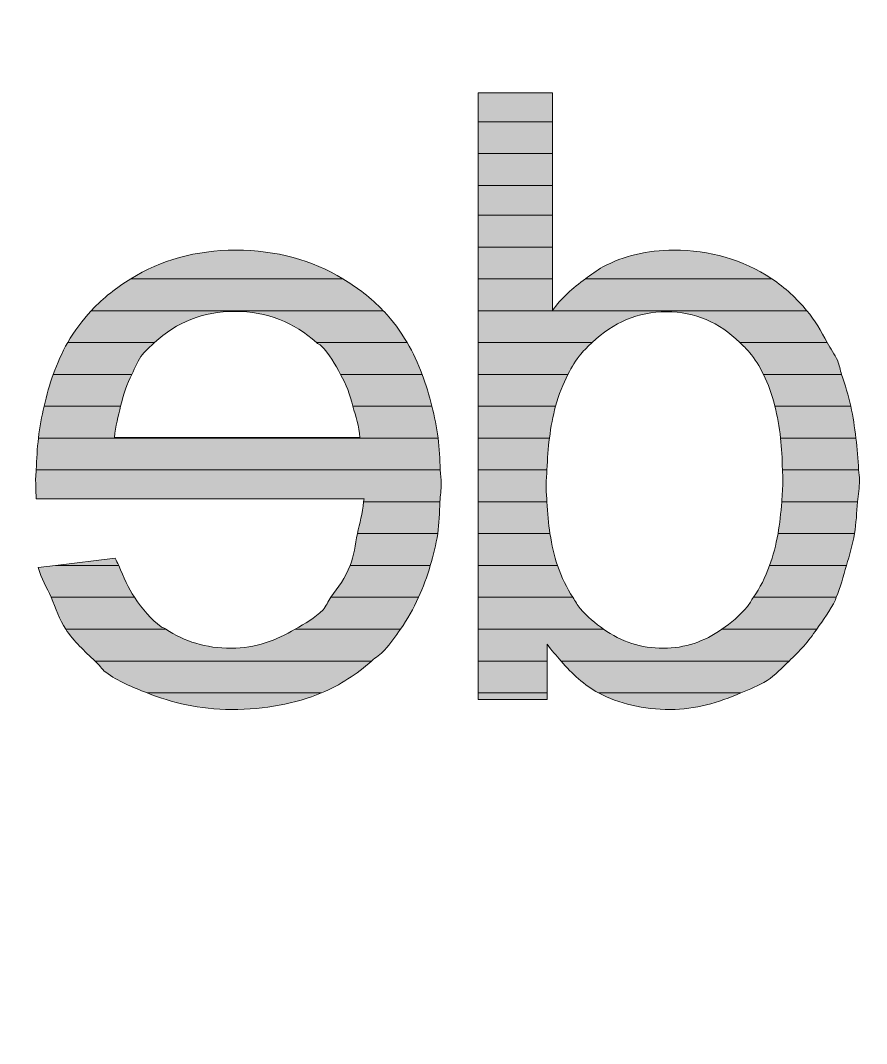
# Model space of a CAD drawing. Header units: inches. Extents: x -50 to 261, y -80 to 218.
# Drawn here: x 215.968 to 219.417, y -21.979 to -17.807 of the extents above; entities that cross this region are included whole.
import ezdxf

# ---------------------------------------------------------------- set-up
doc = ezdxf.new("R2010")
doc.units = ezdxf.units.IN
doc.header["$MEASUREMENT"] = 0
doc.layers.add('CUT', color=7, linetype='Continuous')
doc.layers.add('Sculpture', color=7, linetype='Continuous')

# ---------------------------------------------------------------- blocks, each defined once
blk = doc.blocks.new('block 2')
at = {"layer": 'Sculpture', "true_color": 0x231815}
h = blk.add_hatch(color=250, dxfattribs=at)
h.dxf.hatch_style = 2
h.paths.add_polyline_path([(217.8335, -18.1019), (218.136, -18.1019), (218.136, -18.2197), (217.8335, -18.2197)])
h = blk.add_hatch(color=250, dxfattribs=at)
h.dxf.hatch_style = 2
h.paths.add_polyline_path([(217.8335, -18.3496), (217.8335, -18.2197), (218.136, -18.2197), (218.136, -18.3496)])
h = blk.add_hatch(color=250, dxfattribs=at)
h.dxf.hatch_style = 2
h.paths.add_polyline_path([(217.8335, -18.4795), (217.8335, -18.3496), (218.136, -18.3496), (218.136, -18.4795)])
h = blk.add_hatch(color=250, dxfattribs=at)
h.dxf.hatch_style = 2
h.paths.add_polyline_path([(218.136, -18.6008), (217.8335, -18.6008), (217.8335, -18.4795), (218.136, -18.4795)])
h = blk.add_hatch(color=250, dxfattribs=at)
h.dxf.hatch_style = 2
h.paths.add_polyline_path([(218.136, -18.7307), (217.8335, -18.7307), (217.8335, -18.6008), (218.136, -18.6008)])
h = blk.add_hatch(color=250, dxfattribs=at)
h.dxf.hatch_style = 2
h.paths.add_polyline_path([(218.136, -18.8605), (217.8335, -18.8605), (217.8335, -18.7307), (218.136, -18.7307)])
h = blk.add_hatch(color=250, dxfattribs=at)
h.dxf.hatch_style = 2
edge = h.paths.add_edge_path()
edge.add_spline(control_points=[(216.8455, -18.7434), (217.0126, -18.7434), (217.1569, -18.7847), (217.2823, -18.8605), (217.2823, -18.8605), (216.4176, -18.8605), (216.4176, -18.8605), (216.5402, -18.7844), (216.6822, -18.7434), (216.8455, -18.7434)], knot_values=[0, 0, 0, 0, 1, 1, 1, 2, 2, 2, 3, 3, 3, 3], degree=3, periodic=1)
h = blk.add_hatch(color=250, dxfattribs=at)
h.dxf.hatch_style = 2
edge = h.paths.add_edge_path()
edge.add_spline(control_points=[(218.3417, -18.812), (218.4261, -18.7665), (218.5219, -18.7434), (218.6307, -18.7434), (218.7775, -18.7434), (218.9112, -18.7823), (219.03, -18.8598), (219.0304, -18.8602), (219.0304, -18.8602), (219.0307, -18.8605), (219.0307, -18.8605), (218.2707, -18.8605), (218.2707, -18.8605), (218.2938, -18.844), (218.3158, -18.8261), (218.3417, -18.812)], knot_values=[0, 0, 0, 0, 1, 1, 1, 2, 2, 2, 3, 3, 3, 4, 4, 4, 5, 5, 5, 5], degree=3, periodic=1)
h = blk.add_hatch(color=250, dxfattribs=at)
h.dxf.hatch_style = 2
edge = h.paths.add_edge_path()
edge.add_spline(control_points=[(216.2567, -18.9904), (216.2574, -18.9897), (216.2577, -18.989), (216.2584, -18.9883), (216.3067, -18.9367), (216.3608, -18.896), (216.4176, -18.8605), (216.4176, -18.8605), (217.2823, -18.8605), (217.2823, -18.8605), (217.3412, -18.8964), (217.3974, -18.9377), (217.447, -18.9904), (217.447, -18.9904), (216.2567, -18.9904), (216.2567, -18.9904)], knot_values=[0, 0, 0, 0, 1, 1, 1, 2, 2, 2, 3, 3, 3, 4, 4, 4, 5, 5, 5, 5], degree=3, periodic=1)
h = blk.add_hatch(color=250, dxfattribs=at)
h.dxf.hatch_style = 2
edge = h.paths.add_edge_path()
edge.add_spline(control_points=[(218.2707, -18.8605), (218.2707, -18.8605), (219.0307, -18.8605), (219.0307, -18.8605), (219.0851, -18.8964), (219.1316, -18.9408), (219.1737, -18.9904), (219.1737, -18.9904), (217.8335, -18.9904), (217.8335, -18.9904), (217.8335, -18.9904), (217.8335, -18.8605), (217.8335, -18.8605), (217.8335, -18.8605), (218.136, -18.8605), (218.136, -18.8605), (218.136, -18.8605), (218.136, -18.9897), (218.136, -18.9897), (218.1725, -18.9394), (218.2194, -18.8977), (218.2707, -18.8605)], knot_values=[0, 0, 0, 0, 1, 1, 1, 2, 2, 2, 3, 3, 3, 4, 4, 4, 5, 5, 5, 6, 6, 6, 7, 7, 7, 7], degree=3, periodic=1)
h = blk.add_hatch(color=250, dxfattribs=at)
h.dxf.hatch_style = 2
edge = h.paths.add_edge_path()
edge.add_spline(control_points=[(217.5441, -19.1203), (217.5441, -19.1203), (217.1748, -19.1203), (217.1748, -19.1203), (217.0832, -19.0386), (216.9733, -18.9932), (216.842, -18.9932), (216.7122, -18.9932), (216.604, -19.0373), (216.5147, -19.1203), (216.5147, -19.1203), (216.1606, -19.1203), (216.1606, -19.1203), (216.1882, -19.0731), (216.2205, -19.0297), (216.2567, -18.9904), (216.2567, -18.9904), (217.447, -18.9904), (217.447, -18.9904), (217.4477, -18.9914), (217.4491, -18.9921), (217.4501, -18.9932), (217.4859, -19.0318), (217.5166, -19.0745), (217.5441, -19.1203)], knot_values=[0, 0, 0, 0, 1, 1, 1, 2, 2, 2, 3, 3, 3, 4, 4, 4, 5, 5, 5, 6, 6, 6, 7, 7, 7, 8, 8, 8, 8], degree=3, periodic=1)
h = blk.add_hatch(color=250, dxfattribs=at)
h.dxf.hatch_style = 2
edge = h.paths.add_edge_path()
edge.add_spline(control_points=[(219.2557, -19.1203), (219.2557, -19.1203), (218.9001, -19.1203), (218.9001, -19.1203), (218.8168, -19.0383), (218.7179, -18.9949), (218.6014, -18.9949), (218.4847, -18.9949), (218.3844, -19.0383), (218.2986, -19.1203), (218.2986, -19.1203), (217.8335, -19.1203), (217.8335, -19.1203), (217.8335, -19.1203), (217.8335, -18.9904), (217.8335, -18.9904), (217.8335, -18.9904), (219.1737, -18.9904), (219.1737, -18.9904), (219.2061, -19.0283), (219.2309, -19.0741), (219.2557, -19.1203)], knot_values=[0, 0, 0, 0, 1, 1, 1, 2, 2, 2, 3, 3, 3, 4, 4, 4, 5, 5, 5, 6, 6, 6, 7, 7, 7, 7], degree=3, periodic=1)
h = blk.add_hatch(color=250, dxfattribs=at)
h.dxf.hatch_style = 2
edge = h.paths.add_edge_path()
edge.add_spline(control_points=[(216.4655, -19.1685), (216.4472, -19.1902), (216.4359, -19.2223), (216.4217, -19.2502), (216.4217, -19.2502), (216.102, -19.2502), (216.102, -19.2502), (216.1189, -19.2047), (216.1372, -19.1603), (216.1606, -19.1203), (216.1606, -19.1203), (216.5147, -19.1203), (216.5147, -19.1203), (216.4982, -19.1358), (216.481, -19.1503), (216.4655, -19.1685)], knot_values=[0, 0, 0, 0, 1, 1, 1, 2, 2, 2, 3, 3, 3, 4, 4, 4, 5, 5, 5, 5], degree=3, periodic=1)
h = blk.add_hatch(color=250, dxfattribs=at)
h.dxf.hatch_style = 2
edge = h.paths.add_edge_path()
edge.add_spline(control_points=[(217.273, -19.2502), (217.2499, -19.2088), (217.2279, -19.1665), (217.1941, -19.133), (217.1883, -19.1275), (217.1803, -19.1255), (217.1748, -19.1203), (217.1748, -19.1203), (217.5441, -19.1203), (217.5441, -19.1203), (217.5683, -19.1603), (217.5876, -19.2047), (217.6055, -19.2502), (217.6055, -19.2502), (217.273, -19.2502), (217.273, -19.2502)], knot_values=[0, 0, 0, 0, 1, 1, 1, 2, 2, 2, 3, 3, 3, 4, 4, 4, 5, 5, 5, 5], degree=3, periodic=1)
h = blk.add_hatch(color=250, dxfattribs=at)
h.dxf.hatch_style = 2
edge = h.paths.add_edge_path()
edge.add_spline(control_points=[(218.1997, -19.2502), (218.1997, -19.2502), (217.8335, -19.2502), (217.8335, -19.2502), (217.8335, -19.2502), (217.8335, -19.1203), (217.8335, -19.1203), (217.8335, -19.1203), (218.2986, -19.1203), (218.2986, -19.1203), (218.2828, -19.1355), (218.2669, -19.1492), (218.2521, -19.1671), (218.2321, -19.1913), (218.2152, -19.2202), (218.1997, -19.2502)], knot_values=[0, 0, 0, 0, 1, 1, 1, 2, 2, 2, 3, 3, 3, 4, 4, 4, 5, 5, 5, 5], degree=3, periodic=1)
h = blk.add_hatch(color=250, dxfattribs=at)
h.dxf.hatch_style = 2
edge = h.paths.add_edge_path()
edge.add_spline(control_points=[(219.3149, -19.2502), (219.3149, -19.2502), (218.9966, -19.2502), (218.9966, -19.2502), (218.9801, -19.2168), (218.9615, -19.1868), (218.9401, -19.1606), (218.9273, -19.1451), (218.9132, -19.1334), (218.9001, -19.1203), (218.9001, -19.1203), (219.2557, -19.1203), (219.2557, -19.1203), (219.2694, -19.1461), (219.2874, -19.1668), (219.2991, -19.1951), (219.306, -19.2123), (219.3087, -19.2323), (219.3149, -19.2502)], knot_values=[0, 0, 0, 0, 1, 1, 1, 2, 2, 2, 3, 3, 3, 4, 4, 4, 5, 5, 5, 6, 6, 6, 6], degree=3, periodic=1)
h = blk.add_hatch(color=250, dxfattribs=at)
h.dxf.hatch_style = 2
edge = h.paths.add_edge_path()
edge.add_spline(control_points=[(216.3763, -19.3801), (216.3763, -19.3801), (216.0648, -19.3801), (216.0648, -19.3801), (216.0748, -19.3349), (216.0865, -19.2908), (216.102, -19.2502), (216.102, -19.2502), (216.4217, -19.2502), (216.4217, -19.2502), (216.4031, -19.2877), (216.3876, -19.3308), (216.3763, -19.3801)], knot_values=[0, 0, 0, 0, 1, 1, 1, 2, 2, 2, 3, 3, 3, 4, 4, 4, 4], degree=3, periodic=1)
h = blk.add_hatch(color=250, dxfattribs=at)
h.dxf.hatch_style = 2
edge = h.paths.add_edge_path()
edge.add_spline(control_points=[(217.6055, -19.2502), (217.6213, -19.2912), (217.6341, -19.3349), (217.6447, -19.3801), (217.6447, -19.3801), (217.3233, -19.3801), (217.3233, -19.3801), (217.3113, -19.3335), (217.2951, -19.2894), (217.273, -19.2502), (217.273, -19.2502), (217.6055, -19.2502), (217.6055, -19.2502)], knot_values=[0, 0, 0, 0, 1, 1, 1, 2, 2, 2, 3, 3, 3, 4, 4, 4, 4], degree=3, periodic=1)
h = blk.add_hatch(color=250, dxfattribs=at)
h.dxf.hatch_style = 2
edge = h.paths.add_edge_path()
edge.add_spline(control_points=[(217.8335, -19.3801), (217.8335, -19.3801), (217.8335, -19.2502), (217.8335, -19.2502), (217.8335, -19.2502), (218.1997, -19.2502), (218.1997, -19.2502), (218.1794, -19.2888), (218.1622, -19.3315), (218.1491, -19.3801), (218.1491, -19.3801), (217.8335, -19.3801), (217.8335, -19.3801)], knot_values=[0, 0, 0, 0, 1, 1, 1, 2, 2, 2, 3, 3, 3, 4, 4, 4, 4], degree=3, periodic=1)
h = blk.add_hatch(color=250, dxfattribs=at)
h.dxf.hatch_style = 2
edge = h.paths.add_edge_path()
edge.add_spline(control_points=[(219.0431, -19.3801), (219.031, -19.3318), (219.0155, -19.2888), (218.9966, -19.2502), (218.9966, -19.2502), (219.3149, -19.2502), (219.3149, -19.2502), (219.3294, -19.2922), (219.3425, -19.3353), (219.3525, -19.3801), (219.3525, -19.3801), (219.0431, -19.3801), (219.0431, -19.3801)], knot_values=[0, 0, 0, 0, 1, 1, 1, 2, 2, 2, 3, 3, 3, 4, 4, 4, 4], degree=3, periodic=1)
h = blk.add_hatch(color=250, dxfattribs=at)
h.dxf.hatch_style = 2
edge = h.paths.add_edge_path()
edge.add_spline(control_points=[(216.3511, -19.5082), (216.3511, -19.5082), (217.3519, -19.5082), (217.3519, -19.5082), (217.3488, -19.4607), (217.3343, -19.4217), (217.3233, -19.3801), (217.3233, -19.3801), (217.6447, -19.3801), (217.6447, -19.3801), (217.6551, -19.4221), (217.6647, -19.4641), (217.6706, -19.5099), (217.6706, -19.5099), (216.0414, -19.5099), (216.0414, -19.5099), (216.0466, -19.4645), (216.0552, -19.4217), (216.0648, -19.3801), (216.0648, -19.3801), (216.3763, -19.3801), (216.3763, -19.3801), (216.3666, -19.421), (216.3556, -19.4593), (216.3511, -19.5082)], knot_values=[0, 0, 0, 0, 1, 1, 1, 2, 2, 2, 3, 3, 3, 4, 4, 4, 5, 5, 5, 6, 6, 6, 7, 7, 7, 8, 8, 8, 8], degree=3, periodic=1)
h = blk.add_hatch(color=250, dxfattribs=at)
h.dxf.hatch_style = 2
edge = h.paths.add_edge_path()
edge.add_spline(control_points=[(218.1243, -19.5099), (218.1243, -19.5099), (217.8335, -19.5099), (217.8335, -19.5099), (217.8335, -19.5099), (217.8335, -19.3801), (217.8335, -19.3801), (217.8335, -19.3801), (218.1491, -19.3801), (218.1491, -19.3801), (218.1381, -19.4197), (218.1302, -19.4638), (218.1243, -19.5099)], knot_values=[0, 0, 0, 0, 1, 1, 1, 2, 2, 2, 3, 3, 3, 4, 4, 4, 4], degree=3, periodic=1)
h = blk.add_hatch(color=250, dxfattribs=at)
h.dxf.hatch_style = 2
edge = h.paths.add_edge_path()
edge.add_spline(control_points=[(219.0662, -19.5099), (219.0607, -19.4634), (219.0531, -19.42), (219.0431, -19.3801), (219.0431, -19.3801), (219.3525, -19.3801), (219.3525, -19.3801), (219.3618, -19.4221), (219.368, -19.4658), (219.3731, -19.5099), (219.3731, -19.5099), (219.0662, -19.5099), (219.0662, -19.5099)], knot_values=[0, 0, 0, 0, 1, 1, 1, 2, 2, 2, 3, 3, 3, 4, 4, 4, 4], degree=3, periodic=1)
h = blk.add_hatch(color=250, dxfattribs=at)
h.dxf.hatch_style = 2
edge = h.paths.add_edge_path()
edge.add_spline(control_points=[(216.0324, -19.6398), (216.0338, -19.5947), (216.0366, -19.5516), (216.0414, -19.5099), (216.0414, -19.5099), (217.6706, -19.5099), (217.6706, -19.5099), (217.6757, -19.5513), (217.6778, -19.5954), (217.6792, -19.6398), (217.6792, -19.6398), (216.0324, -19.6398), (216.0324, -19.6398)], knot_values=[0, 0, 0, 0, 1, 1, 1, 2, 2, 2, 3, 3, 3, 4, 4, 4, 4], degree=3, periodic=1)
h = blk.add_hatch(color=250, dxfattribs=at)
h.dxf.hatch_style = 2
edge = h.paths.add_edge_path()
edge.add_spline(control_points=[(218.114, -19.6398), (218.114, -19.6398), (217.8335, -19.6398), (217.8335, -19.6398), (217.8335, -19.6398), (217.8335, -19.5099), (217.8335, -19.5099), (217.8335, -19.5099), (218.1243, -19.5099), (218.1243, -19.5099), (218.1188, -19.5502), (218.116, -19.5943), (218.114, -19.6398)], knot_values=[0, 0, 0, 0, 1, 1, 1, 2, 2, 2, 3, 3, 3, 4, 4, 4, 4], degree=3, periodic=1)
h = blk.add_hatch(color=250, dxfattribs=at)
h.dxf.hatch_style = 2
edge = h.paths.add_edge_path()
edge.add_spline(control_points=[(219.0738, -19.6398), (219.0724, -19.5947), (219.071, -19.5502), (219.0662, -19.5099), (219.0662, -19.5099), (219.3731, -19.5099), (219.3731, -19.5099), (219.3783, -19.5527), (219.3831, -19.595), (219.3845, -19.6398), (219.3845, -19.6398), (219.0738, -19.6398), (219.0738, -19.6398)], knot_values=[0, 0, 0, 0, 1, 1, 1, 2, 2, 2, 3, 3, 3, 4, 4, 4, 4], degree=3, periodic=1)
h = blk.add_hatch(color=250, dxfattribs=at)
h.dxf.hatch_style = 2
edge = h.paths.add_edge_path()
edge.add_spline(control_points=[(217.6778, -19.7697), (217.6778, -19.7697), (217.3664, -19.7697), (217.3664, -19.7697), (217.3667, -19.7652), (217.3684, -19.7621), (217.3688, -19.7576), (217.3688, -19.7576), (216.0324, -19.7576), (216.0324, -19.7576), (216.0311, -19.7218), (216.03, -19.6953), (216.03, -19.6767), (216.03, -19.6636), (216.0324, -19.6526), (216.0324, -19.6398), (216.0324, -19.6398), (217.6792, -19.6398), (217.6792, -19.6398), (217.6799, -19.6588), (217.6833, -19.6756), (217.6833, -19.6953), (217.6833, -19.7215), (217.6792, -19.7445), (217.6778, -19.7697)], knot_values=[0, 0, 0, 0, 1, 1, 1, 2, 2, 2, 3, 3, 3, 4, 4, 4, 5, 5, 5, 6, 6, 6, 7, 7, 7, 8, 8, 8, 8], degree=3, periodic=1)
h = blk.add_hatch(color=250, dxfattribs=at)
h.dxf.hatch_style = 2
edge = h.paths.add_edge_path()
edge.add_spline(control_points=[(218.1105, -19.7073), (218.1105, -19.7297), (218.1133, -19.7487), (218.114, -19.7697), (218.114, -19.7697), (217.8335, -19.7697), (217.8335, -19.7697), (217.8335, -19.7697), (217.8335, -19.6398), (217.8335, -19.6398), (217.8335, -19.6398), (218.114, -19.6398), (218.114, -19.6398), (218.1133, -19.6626), (218.1105, -19.6832), (218.1105, -19.7073)], knot_values=[0, 0, 0, 0, 1, 1, 1, 2, 2, 2, 3, 3, 3, 4, 4, 4, 5, 5, 5, 5], degree=3, periodic=1)
h = blk.add_hatch(color=250, dxfattribs=at)
h.dxf.hatch_style = 2
edge = h.paths.add_edge_path()
edge.add_spline(control_points=[(219.0738, -19.6398), (219.0738, -19.6398), (219.3845, -19.6398), (219.3845, -19.6398), (219.3849, -19.6543), (219.388, -19.667), (219.388, -19.6818), (219.388, -19.7128), (219.3818, -19.7397), (219.3797, -19.7697), (219.3797, -19.7697), (219.0707, -19.7697), (219.0707, -19.7697), (219.0724, -19.7408), (219.0758, -19.7132), (219.0758, -19.6818), (219.0758, -19.6667), (219.0738, -19.6543), (219.0738, -19.6398)], knot_values=[0, 0, 0, 0, 1, 1, 1, 2, 2, 2, 3, 3, 3, 4, 4, 4, 5, 5, 5, 6, 6, 6, 6], degree=3, periodic=1)
h = blk.add_hatch(color=250, dxfattribs=at)
h.dxf.hatch_style = 2
edge = h.paths.add_edge_path()
edge.add_spline(control_points=[(217.6778, -19.7697), (217.6757, -19.8138), (217.6751, -19.8589), (217.6689, -19.8996), (217.6689, -19.8996), (217.3416, -19.8996), (217.3416, -19.8996), (217.3505, -19.8569), (217.3629, -19.8183), (217.3664, -19.7697), (217.3664, -19.7697), (217.6778, -19.7697), (217.6778, -19.7697)], knot_values=[0, 0, 0, 0, 1, 1, 1, 2, 2, 2, 3, 3, 3, 4, 4, 4, 4], degree=3, periodic=1)
h = blk.add_hatch(color=250, dxfattribs=at)
h.dxf.hatch_style = 2
edge = h.paths.add_edge_path()
edge.add_spline(control_points=[(218.114, -19.7697), (218.116, -19.8155), (218.1198, -19.8593), (218.1264, -19.8996), (218.1264, -19.8996), (217.8335, -19.8996), (217.8335, -19.8996), (217.8335, -19.8996), (217.8335, -19.7697), (217.8335, -19.7697), (217.8335, -19.7697), (218.114, -19.7697), (218.114, -19.7697)], knot_values=[0, 0, 0, 0, 1, 1, 1, 2, 2, 2, 3, 3, 3, 4, 4, 4, 4], degree=3, periodic=1)
h = blk.add_hatch(color=250, dxfattribs=at)
h.dxf.hatch_style = 2
edge = h.paths.add_edge_path()
edge.add_spline(control_points=[(219.3797, -19.7697), (219.3769, -19.8138), (219.3742, -19.8579), (219.3673, -19.8996), (219.3673, -19.8996), (219.0559, -19.8996), (219.0559, -19.8996), (219.0627, -19.8589), (219.0679, -19.8155), (219.0707, -19.7697), (219.0707, -19.7697), (219.3797, -19.7697), (219.3797, -19.7697)], knot_values=[0, 0, 0, 0, 1, 1, 1, 2, 2, 2, 3, 3, 3, 4, 4, 4, 4], degree=3, periodic=1)
h = blk.add_hatch(color=250, dxfattribs=at)
h.dxf.hatch_style = 2
edge = h.paths.add_edge_path()
edge.add_spline(control_points=[(217.6689, -19.8996), (217.662, -19.9457), (217.6499, -19.9874), (217.6385, -20.0295), (217.6385, -20.0295), (217.3119, -20.0295), (217.3119, -20.0295), (217.3271, -19.9916), (217.3326, -19.9437), (217.3416, -19.8996), (217.3416, -19.8996), (217.6689, -19.8996), (217.6689, -19.8996)], knot_values=[0, 0, 0, 0, 1, 1, 1, 2, 2, 2, 3, 3, 3, 4, 4, 4, 4], degree=3, periodic=1)
h = blk.add_hatch(color=250, dxfattribs=at)
h.dxf.hatch_style = 2
edge = h.paths.add_edge_path()
edge.add_spline(control_points=[(218.1264, -19.8996), (218.1336, -19.9464), (218.1439, -19.9898), (218.157, -20.0295), (218.157, -20.0295), (217.8335, -20.0295), (217.8335, -20.0295), (217.8335, -20.0295), (217.8335, -19.8996), (217.8335, -19.8996), (217.8335, -19.8996), (218.1264, -19.8996), (218.1264, -19.8996)], knot_values=[0, 0, 0, 0, 1, 1, 1, 2, 2, 2, 3, 3, 3, 4, 4, 4, 4], degree=3, periodic=1)
h = blk.add_hatch(color=250, dxfattribs=at)
h.dxf.hatch_style = 2
edge = h.paths.add_edge_path()
edge.add_spline(control_points=[(219.3673, -19.8996), (219.3597, -19.945), (219.3473, -19.9871), (219.3349, -20.0295), (219.3349, -20.0295), (219.0214, -20.0295), (219.0214, -20.0295), (219.0359, -19.9898), (219.0472, -19.9464), (219.0559, -19.8996), (219.0559, -19.8996), (219.3673, -19.8996), (219.3673, -19.8996)], knot_values=[0, 0, 0, 0, 1, 1, 1, 2, 2, 2, 3, 3, 3, 4, 4, 4, 4], degree=3, periodic=1)
h = blk.add_hatch(color=250, dxfattribs=at)
h.dxf.hatch_style = 2
edge = h.paths.add_edge_path()
edge.add_spline(control_points=[(216.369, -20.0295), (216.369, -20.0295), (216.1103, -20.0295), (216.1103, -20.0295), (216.1103, -20.0295), (216.3542, -19.9995), (216.3542, -19.9995), (216.3583, -20.0109), (216.3645, -20.0184), (216.369, -20.0295)], knot_values=[0, 0, 0, 0, 1, 1, 1, 2, 2, 2, 3, 3, 3, 3], degree=3, periodic=1)
h = blk.add_hatch(color=250, dxfattribs=at)
h.dxf.hatch_style = 2
edge = h.paths.add_edge_path()
edge.add_spline(control_points=[(216.1103, -20.0295), (216.1103, -20.0295), (216.369, -20.0295), (216.369, -20.0295), (216.3883, -20.077), (216.4086, -20.1225), (216.4328, -20.1593), (216.4328, -20.1593), (216.0931, -20.1593), (216.0931, -20.1593), (216.0755, -20.119), (216.0528, -20.0835), (216.0404, -20.0381), (216.0404, -20.0381), (216.1103, -20.0295), (216.1103, -20.0295)], knot_values=[0, 0, 0, 0, 1, 1, 1, 2, 2, 2, 3, 3, 3, 4, 4, 4, 5, 5, 5, 5], degree=3, periodic=1)
h = blk.add_hatch(color=250, dxfattribs=at)
h.dxf.hatch_style = 2
edge = h.paths.add_edge_path()
edge.add_spline(control_points=[(217.6385, -20.0295), (217.6254, -20.0753), (217.6096, -20.1183), (217.591, -20.1593), (217.591, -20.1593), (217.2327, -20.1593), (217.2327, -20.1593), (217.2627, -20.1197), (217.2923, -20.0798), (217.3119, -20.0295), (217.3119, -20.0295), (217.6385, -20.0295), (217.6385, -20.0295)], knot_values=[0, 0, 0, 0, 1, 1, 1, 2, 2, 2, 3, 3, 3, 4, 4, 4, 4], degree=3, periodic=1)
h = blk.add_hatch(color=250, dxfattribs=at)
h.dxf.hatch_style = 2
edge = h.paths.add_edge_path()
edge.add_spline(control_points=[(218.157, -20.0295), (218.1732, -20.0784), (218.1946, -20.1214), (218.2197, -20.1593), (218.2197, -20.1593), (217.8335, -20.1593), (217.8335, -20.1593), (217.8335, -20.1593), (217.8335, -20.0295), (217.8335, -20.0295), (217.8335, -20.0295), (218.157, -20.0295), (218.157, -20.0295)], knot_values=[0, 0, 0, 0, 1, 1, 1, 2, 2, 2, 3, 3, 3, 4, 4, 4, 4], degree=3, periodic=1)
h = blk.add_hatch(color=250, dxfattribs=at)
h.dxf.hatch_style = 2
edge = h.paths.add_edge_path()
edge.add_spline(control_points=[(219.3349, -20.0295), (219.3218, -20.0736), (219.3111, -20.1187), (219.2929, -20.1593), (219.2929, -20.1593), (218.9556, -20.1593), (218.9556, -20.1593), (218.9821, -20.1214), (219.0042, -20.078), (219.0214, -20.0295), (219.0214, -20.0295), (219.3349, -20.0295), (219.3349, -20.0295)], knot_values=[0, 0, 0, 0, 1, 1, 1, 2, 2, 2, 3, 3, 3, 4, 4, 4, 4], degree=3, periodic=1)
h = blk.add_hatch(color=250, dxfattribs=at)
h.dxf.hatch_style = 2
edge = h.paths.add_edge_path()
edge.add_spline(control_points=[(216.4328, -20.1593), (216.4648, -20.2083), (216.501, -20.2489), (216.5416, -20.2796), (216.5475, -20.2837), (216.5547, -20.2851), (216.5609, -20.2892), (216.5609, -20.2892), (216.1527, -20.2892), (216.1527, -20.2892), (216.1275, -20.251), (216.112, -20.2034), (216.0931, -20.1593), (216.0931, -20.1593), (216.4328, -20.1593), (216.4328, -20.1593)], knot_values=[0, 0, 0, 0, 1, 1, 1, 2, 2, 2, 3, 3, 3, 4, 4, 4, 5, 5, 5, 5], degree=3, periodic=1)
h = blk.add_hatch(color=250, dxfattribs=at)
h.dxf.hatch_style = 2
edge = h.paths.add_edge_path()
edge.add_spline(control_points=[(217.2327, -20.1593), (217.2327, -20.1593), (217.591, -20.1593), (217.591, -20.1593), (217.5696, -20.2058), (217.5455, -20.2493), (217.5169, -20.2892), (217.5169, -20.2892), (217.088, -20.2892), (217.088, -20.2892), (217.1273, -20.2658), (217.1679, -20.2451), (217.2017, -20.21), (217.2148, -20.1962), (217.221, -20.1748), (217.2327, -20.1593)], knot_values=[0, 0, 0, 0, 1, 1, 1, 2, 2, 2, 3, 3, 3, 4, 4, 4, 5, 5, 5, 5], degree=3, periodic=1)
h = blk.add_hatch(color=250, dxfattribs=at)
h.dxf.hatch_style = 2
edge = h.paths.add_edge_path()
edge.add_spline(control_points=[(218.2197, -20.1593), (218.2297, -20.1745), (218.238, -20.191), (218.2497, -20.2045), (218.279, -20.2389), (218.311, -20.2658), (218.3448, -20.2892), (218.3448, -20.2892), (217.8335, -20.2892), (217.8335, -20.2892), (217.8335, -20.2892), (217.8335, -20.1593), (217.8335, -20.1593), (217.8335, -20.1593), (218.2197, -20.1593), (218.2197, -20.1593)], knot_values=[0, 0, 0, 0, 1, 1, 1, 2, 2, 2, 3, 3, 3, 4, 4, 4, 5, 5, 5, 5], degree=3, periodic=1)
h = blk.add_hatch(color=250, dxfattribs=at)
h.dxf.hatch_style = 2
edge = h.paths.add_edge_path()
edge.add_spline(control_points=[(218.9556, -20.1593), (218.9556, -20.1593), (219.2929, -20.1593), (219.2929, -20.1593), (219.2915, -20.1624), (219.2912, -20.1659), (219.2898, -20.169), (219.2688, -20.2141), (219.2402, -20.2506), (219.2136, -20.2892), (219.2136, -20.2892), (218.8274, -20.2892), (218.8274, -20.2892), (218.8636, -20.2641), (218.8988, -20.2348), (218.9308, -20.1969), (218.9401, -20.1859), (218.947, -20.1714), (218.9556, -20.1593)], knot_values=[0, 0, 0, 0, 1, 1, 1, 2, 2, 2, 3, 3, 3, 4, 4, 4, 5, 5, 5, 6, 6, 6, 6], degree=3, periodic=1)
h = blk.add_hatch(color=250, dxfattribs=at)
h.dxf.hatch_style = 2
edge = h.paths.add_edge_path()
edge.add_spline(control_points=[(216.5609, -20.2892), (216.636, -20.3392), (216.7235, -20.3671), (216.8269, -20.3671), (216.9261, -20.3671), (217.0105, -20.3354), (217.088, -20.2892), (217.088, -20.2892), (217.5169, -20.2892), (217.5169, -20.2892), (217.4963, -20.3182), (217.477, -20.3485), (217.4525, -20.3743), (217.4363, -20.3915), (217.417, -20.4039), (217.3994, -20.4191), (217.3994, -20.4191), (216.2729, -20.4191), (216.2729, -20.4191), (216.2295, -20.3795), (216.1861, -20.3392), (216.1527, -20.2892), (216.1527, -20.2892), (216.5609, -20.2892), (216.5609, -20.2892)], knot_values=[0, 0, 0, 0, 1, 1, 1, 2, 2, 2, 3, 3, 3, 4, 4, 4, 5, 5, 5, 6, 6, 6, 7, 7, 7, 8, 8, 8, 8], degree=3, periodic=1)
h = blk.add_hatch(color=250, dxfattribs=at)
h.dxf.hatch_style = 2
edge = h.paths.add_edge_path()
edge.add_spline(control_points=[(218.3448, -20.2892), (218.4171, -20.3399), (218.4977, -20.3671), (218.5884, -20.3671), (218.6759, -20.3671), (218.7554, -20.3395), (218.8274, -20.2892), (218.8274, -20.2892), (219.2136, -20.2892), (219.2136, -20.2892), (219.1806, -20.3378), (219.1427, -20.3809), (219.1006, -20.4191), (219.1006, -20.4191), (218.1715, -20.4191), (218.1715, -20.4191), (218.1525, -20.3967), (218.1322, -20.3767), (218.1153, -20.3505), (218.1153, -20.3505), (218.1153, -20.4191), (218.1153, -20.4191), (218.1153, -20.4191), (217.8335, -20.4191), (217.8335, -20.4191), (217.8335, -20.4191), (217.8335, -20.2892), (217.8335, -20.2892), (217.8335, -20.2892), (218.3448, -20.2892), (218.3448, -20.2892)], knot_values=[0, 0, 0, 0, 1, 1, 1, 2, 2, 2, 3, 3, 3, 4, 4, 4, 5, 5, 5, 6, 6, 6, 7, 7, 7, 8, 8, 8, 9, 9, 9, 10, 10, 10, 10], degree=3, periodic=1)
h = blk.add_hatch(color=250, dxfattribs=at)
h.dxf.hatch_style = 2
edge = h.paths.add_edge_path()
edge.add_spline(control_points=[(216.2729, -20.4191), (216.2729, -20.4191), (217.3994, -20.4191), (217.3994, -20.4191), (217.3381, -20.4728), (217.2713, -20.5176), (217.1952, -20.549), (217.1952, -20.549), (216.4844, -20.549), (216.4844, -20.549), (216.4248, -20.5255), (216.3649, -20.5025), (216.3156, -20.4649), (216.2987, -20.4522), (216.2887, -20.4332), (216.2729, -20.4191)], knot_values=[0, 0, 0, 0, 1, 1, 1, 2, 2, 2, 3, 3, 3, 4, 4, 4, 5, 5, 5, 5], degree=3, periodic=1)
h = blk.add_hatch(color=250, dxfattribs=at)
h.dxf.hatch_style = 2
h.paths.add_polyline_path([(218.1153, -20.4191), (218.1153, -20.549), (217.8335, -20.549), (217.8335, -20.4191)])
h = blk.add_hatch(color=250, dxfattribs=at)
h.dxf.hatch_style = 2
edge = h.paths.add_edge_path()
edge.add_spline(control_points=[(218.1715, -20.4191), (218.1715, -20.4191), (219.1006, -20.4191), (219.1006, -20.4191), (219.0714, -20.4463), (219.0448, -20.4766), (219.0111, -20.4987), (218.9766, -20.5211), (218.9398, -20.5331), (218.9036, -20.549), (218.9036, -20.549), (218.3245, -20.549), (218.3245, -20.549), (218.2662, -20.518), (218.2166, -20.4721), (218.1715, -20.4191)], knot_values=[0, 0, 0, 0, 1, 1, 1, 2, 2, 2, 3, 3, 3, 4, 4, 4, 5, 5, 5, 5], degree=3, periodic=1)
h = blk.add_hatch(color=250, dxfattribs=at)
h.dxf.hatch_style = 2
edge = h.paths.add_edge_path()
edge.add_spline(control_points=[(216.8286, -20.6165), (216.6973, -20.6165), (216.5861, -20.5893), (216.4844, -20.549), (216.4844, -20.549), (217.1952, -20.549), (217.1952, -20.549), (217.0873, -20.5931), (216.9661, -20.6165), (216.8286, -20.6165)], knot_values=[0, 0, 0, 0, 1, 1, 1, 2, 2, 2, 3, 3, 3, 3], degree=3, periodic=1)
h = blk.add_hatch(color=250, dxfattribs=at)
h.dxf.hatch_style = 2
h.paths.add_polyline_path([(218.1153, -20.5765), (217.8335, -20.5765), (217.8335, -20.549), (218.1153, -20.549)])
h = blk.add_hatch(color=250, dxfattribs=at)
h.dxf.hatch_style = 2
edge = h.paths.add_edge_path()
edge.add_spline(control_points=[(218.6169, -20.6165), (218.5057, -20.6165), (218.4082, -20.5938), (218.3245, -20.549), (218.3245, -20.549), (218.9036, -20.549), (218.9036, -20.549), (218.8133, -20.5893), (218.7189, -20.6165), (218.6169, -20.6165)], knot_values=[0, 0, 0, 0, 1, 1, 1, 2, 2, 2, 3, 3, 3, 3], degree=3, periodic=1)
at = {"layer": 'Sculpture', "lineweight": 0}
for points in [[(217.8335, -18.1019), (218.136, -18.1019), (218.136, -18.2197), (217.8335, -18.2197), (217.8335, -18.1019)], [(217.8335, -18.3496), (217.8335, -18.2197), (218.136, -18.2197), (218.136, -18.3496), (217.8335, -18.3496)], [(217.8335, -18.4795), (217.8335, -18.3496), (218.136, -18.3496), (218.136, -18.4795), (217.8335, -18.4795)], [(218.136, -18.6008), (217.8335, -18.6008), (217.8335, -18.4795), (218.136, -18.4795), (218.136, -18.6008)], [(218.136, -18.7307), (217.8335, -18.7307), (217.8335, -18.6008), (218.136, -18.6008), (218.136, -18.7307)], [(218.136, -18.8605), (217.8335, -18.8605), (217.8335, -18.7307), (218.136, -18.7307), (218.136, -18.8605)], [(218.1153, -20.4191), (218.1153, -20.549), (217.8335, -20.549), (217.8335, -20.4191), (218.1153, -20.4191)], [(218.1153, -20.5765), (217.8335, -20.5765), (217.8335, -20.549), (218.1153, -20.549), (218.1153, -20.5765)]]:
    blk.add_lwpolyline(points, dxfattribs=at)
for points, knots in [([(216.8455, -18.7434), (217.0126, -18.7434), (217.1569, -18.7847), (217.2823, -18.8605), (217.2823, -18.8605), (216.4176, -18.8605), (216.4176, -18.8605), (216.5402, -18.7844), (216.6822, -18.7434), (216.8455, -18.7434)], [0, 0, 0, 0, 1, 1, 1, 2, 2, 2, 3, 3, 3, 3]), ([(218.3417, -18.812), (218.4261, -18.7665), (218.5219, -18.7434), (218.6307, -18.7434), (218.7775, -18.7434), (218.9112, -18.7823), (219.03, -18.8598), (219.0304, -18.8602), (219.0304, -18.8602), (219.0307, -18.8605), (219.0307, -18.8605), (218.2707, -18.8605), (218.2707, -18.8605), (218.2938, -18.844), (218.3158, -18.8261), (218.3417, -18.812)], [0, 0, 0, 0, 1, 1, 1, 2, 2, 2, 3, 3, 3, 4, 4, 4, 5, 5, 5, 5]), ([(216.2567, -18.9904), (216.2574, -18.9897), (216.2577, -18.989), (216.2584, -18.9883), (216.3067, -18.9367), (216.3608, -18.896), (216.4176, -18.8605), (216.4176, -18.8605), (217.2823, -18.8605), (217.2823, -18.8605), (217.3412, -18.8964), (217.3974, -18.9377), (217.447, -18.9904), (217.447, -18.9904), (216.2567, -18.9904), (216.2567, -18.9904)], [0, 0, 0, 0, 1, 1, 1, 2, 2, 2, 3, 3, 3, 4, 4, 4, 5, 5, 5, 5]), ([(218.2707, -18.8605), (218.2707, -18.8605), (219.0307, -18.8605), (219.0307, -18.8605), (219.0851, -18.8964), (219.1316, -18.9408), (219.1737, -18.9904), (219.1737, -18.9904), (217.8335, -18.9904), (217.8335, -18.9904), (217.8335, -18.9904), (217.8335, -18.8605), (217.8335, -18.8605), (217.8335, -18.8605), (218.136, -18.8605), (218.136, -18.8605), (218.136, -18.8605), (218.136, -18.9897), (218.136, -18.9897), (218.1725, -18.9394), (218.2194, -18.8977), (218.2707, -18.8605)], [0, 0, 0, 0, 1, 1, 1, 2, 2, 2, 3, 3, 3, 4, 4, 4, 5, 5, 5, 6, 6, 6, 7, 7, 7, 7]), ([(217.5441, -19.1203), (217.5441, -19.1203), (217.1748, -19.1203), (217.1748, -19.1203), (217.0832, -19.0386), (216.9733, -18.9932), (216.842, -18.9932), (216.7122, -18.9932), (216.604, -19.0373), (216.5147, -19.1203), (216.5147, -19.1203), (216.1606, -19.1203), (216.1606, -19.1203), (216.1882, -19.0731), (216.2205, -19.0297), (216.2567, -18.9904), (216.2567, -18.9904), (217.447, -18.9904), (217.447, -18.9904), (217.4477, -18.9914), (217.4491, -18.9921), (217.4501, -18.9932), (217.4859, -19.0318), (217.5166, -19.0745), (217.5441, -19.1203)], [0, 0, 0, 0, 1, 1, 1, 2, 2, 2, 3, 3, 3, 4, 4, 4, 5, 5, 5, 6, 6, 6, 7, 7, 7, 8, 8, 8, 8]), ([(219.2557, -19.1203), (219.2557, -19.1203), (218.9001, -19.1203), (218.9001, -19.1203), (218.8168, -19.0383), (218.7179, -18.9949), (218.6014, -18.9949), (218.4847, -18.9949), (218.3844, -19.0383), (218.2986, -19.1203), (218.2986, -19.1203), (217.8335, -19.1203), (217.8335, -19.1203), (217.8335, -19.1203), (217.8335, -18.9904), (217.8335, -18.9904), (217.8335, -18.9904), (219.1737, -18.9904), (219.1737, -18.9904), (219.2061, -19.0283), (219.2309, -19.0741), (219.2557, -19.1203)], [0, 0, 0, 0, 1, 1, 1, 2, 2, 2, 3, 3, 3, 4, 4, 4, 5, 5, 5, 6, 6, 6, 7, 7, 7, 7]), ([(216.4655, -19.1685), (216.4472, -19.1902), (216.4359, -19.2223), (216.4217, -19.2502), (216.4217, -19.2502), (216.102, -19.2502), (216.102, -19.2502), (216.1189, -19.2047), (216.1372, -19.1603), (216.1606, -19.1203), (216.1606, -19.1203), (216.5147, -19.1203), (216.5147, -19.1203), (216.4982, -19.1358), (216.481, -19.1503), (216.4655, -19.1685)], [0, 0, 0, 0, 1, 1, 1, 2, 2, 2, 3, 3, 3, 4, 4, 4, 5, 5, 5, 5]), ([(217.273, -19.2502), (217.2499, -19.2088), (217.2279, -19.1665), (217.1941, -19.133), (217.1883, -19.1275), (217.1803, -19.1255), (217.1748, -19.1203), (217.1748, -19.1203), (217.5441, -19.1203), (217.5441, -19.1203), (217.5683, -19.1603), (217.5876, -19.2047), (217.6055, -19.2502), (217.6055, -19.2502), (217.273, -19.2502), (217.273, -19.2502)], [0, 0, 0, 0, 1, 1, 1, 2, 2, 2, 3, 3, 3, 4, 4, 4, 5, 5, 5, 5]), ([(218.1997, -19.2502), (218.1997, -19.2502), (217.8335, -19.2502), (217.8335, -19.2502), (217.8335, -19.2502), (217.8335, -19.1203), (217.8335, -19.1203), (217.8335, -19.1203), (218.2986, -19.1203), (218.2986, -19.1203), (218.2828, -19.1355), (218.2669, -19.1492), (218.2521, -19.1671), (218.2321, -19.1913), (218.2152, -19.2202), (218.1997, -19.2502)], [0, 0, 0, 0, 1, 1, 1, 2, 2, 2, 3, 3, 3, 4, 4, 4, 5, 5, 5, 5]), ([(219.3149, -19.2502), (219.3149, -19.2502), (218.9966, -19.2502), (218.9966, -19.2502), (218.9801, -19.2168), (218.9615, -19.1868), (218.9401, -19.1606), (218.9273, -19.1451), (218.9132, -19.1334), (218.9001, -19.1203), (218.9001, -19.1203), (219.2557, -19.1203), (219.2557, -19.1203), (219.2694, -19.1461), (219.2874, -19.1668), (219.2991, -19.1951), (219.306, -19.2123), (219.3087, -19.2323), (219.3149, -19.2502)], [0, 0, 0, 0, 1, 1, 1, 2, 2, 2, 3, 3, 3, 4, 4, 4, 5, 5, 5, 6, 6, 6, 6]), ([(216.3763, -19.3801), (216.3763, -19.3801), (216.0648, -19.3801), (216.0648, -19.3801), (216.0748, -19.3349), (216.0865, -19.2908), (216.102, -19.2502), (216.102, -19.2502), (216.4217, -19.2502), (216.4217, -19.2502), (216.4031, -19.2877), (216.3876, -19.3308), (216.3763, -19.3801)], [0, 0, 0, 0, 1, 1, 1, 2, 2, 2, 3, 3, 3, 4, 4, 4, 4]), ([(217.6055, -19.2502), (217.6213, -19.2912), (217.6341, -19.3349), (217.6447, -19.3801), (217.6447, -19.3801), (217.3233, -19.3801), (217.3233, -19.3801), (217.3113, -19.3335), (217.2951, -19.2894), (217.273, -19.2502), (217.273, -19.2502), (217.6055, -19.2502), (217.6055, -19.2502)], [0, 0, 0, 0, 1, 1, 1, 2, 2, 2, 3, 3, 3, 4, 4, 4, 4]), ([(217.8335, -19.3801), (217.8335, -19.3801), (217.8335, -19.2502), (217.8335, -19.2502), (217.8335, -19.2502), (218.1997, -19.2502), (218.1997, -19.2502), (218.1794, -19.2888), (218.1622, -19.3315), (218.1491, -19.3801), (218.1491, -19.3801), (217.8335, -19.3801), (217.8335, -19.3801)], [0, 0, 0, 0, 1, 1, 1, 2, 2, 2, 3, 3, 3, 4, 4, 4, 4]), ([(219.0431, -19.3801), (219.031, -19.3318), (219.0155, -19.2888), (218.9966, -19.2502), (218.9966, -19.2502), (219.3149, -19.2502), (219.3149, -19.2502), (219.3294, -19.2922), (219.3425, -19.3353), (219.3525, -19.3801), (219.3525, -19.3801), (219.0431, -19.3801), (219.0431, -19.3801)], [0, 0, 0, 0, 1, 1, 1, 2, 2, 2, 3, 3, 3, 4, 4, 4, 4]), ([(216.3511, -19.5082), (216.3511, -19.5082), (217.3519, -19.5082), (217.3519, -19.5082), (217.3488, -19.4607), (217.3343, -19.4217), (217.3233, -19.3801), (217.3233, -19.3801), (217.6447, -19.3801), (217.6447, -19.3801), (217.6551, -19.4221), (217.6647, -19.4641), (217.6706, -19.5099), (217.6706, -19.5099), (216.0414, -19.5099), (216.0414, -19.5099), (216.0466, -19.4645), (216.0552, -19.4217), (216.0648, -19.3801), (216.0648, -19.3801), (216.3763, -19.3801), (216.3763, -19.3801), (216.3666, -19.421), (216.3556, -19.4593), (216.3511, -19.5082)], [0, 0, 0, 0, 1, 1, 1, 2, 2, 2, 3, 3, 3, 4, 4, 4, 5, 5, 5, 6, 6, 6, 7, 7, 7, 8, 8, 8, 8]), ([(218.1243, -19.5099), (218.1243, -19.5099), (217.8335, -19.5099), (217.8335, -19.5099), (217.8335, -19.5099), (217.8335, -19.3801), (217.8335, -19.3801), (217.8335, -19.3801), (218.1491, -19.3801), (218.1491, -19.3801), (218.1381, -19.4197), (218.1302, -19.4638), (218.1243, -19.5099)], [0, 0, 0, 0, 1, 1, 1, 2, 2, 2, 3, 3, 3, 4, 4, 4, 4]), ([(219.0662, -19.5099), (219.0607, -19.4634), (219.0531, -19.42), (219.0431, -19.3801), (219.0431, -19.3801), (219.3525, -19.3801), (219.3525, -19.3801), (219.3618, -19.4221), (219.368, -19.4658), (219.3731, -19.5099), (219.3731, -19.5099), (219.0662, -19.5099), (219.0662, -19.5099)], [0, 0, 0, 0, 1, 1, 1, 2, 2, 2, 3, 3, 3, 4, 4, 4, 4]), ([(216.0324, -19.6398), (216.0338, -19.5947), (216.0366, -19.5516), (216.0414, -19.5099), (216.0414, -19.5099), (217.6706, -19.5099), (217.6706, -19.5099), (217.6757, -19.5513), (217.6778, -19.5954), (217.6792, -19.6398), (217.6792, -19.6398), (216.0324, -19.6398), (216.0324, -19.6398)], [0, 0, 0, 0, 1, 1, 1, 2, 2, 2, 3, 3, 3, 4, 4, 4, 4]), ([(218.114, -19.6398), (218.114, -19.6398), (217.8335, -19.6398), (217.8335, -19.6398), (217.8335, -19.6398), (217.8335, -19.5099), (217.8335, -19.5099), (217.8335, -19.5099), (218.1243, -19.5099), (218.1243, -19.5099), (218.1188, -19.5502), (218.116, -19.5943), (218.114, -19.6398)], [0, 0, 0, 0, 1, 1, 1, 2, 2, 2, 3, 3, 3, 4, 4, 4, 4]), ([(219.0738, -19.6398), (219.0724, -19.5947), (219.071, -19.5502), (219.0662, -19.5099), (219.0662, -19.5099), (219.3731, -19.5099), (219.3731, -19.5099), (219.3783, -19.5527), (219.3831, -19.595), (219.3845, -19.6398), (219.3845, -19.6398), (219.0738, -19.6398), (219.0738, -19.6398)], [0, 0, 0, 0, 1, 1, 1, 2, 2, 2, 3, 3, 3, 4, 4, 4, 4]), ([(217.6778, -19.7697), (217.6778, -19.7697), (217.3664, -19.7697), (217.3664, -19.7697), (217.3667, -19.7652), (217.3684, -19.7621), (217.3688, -19.7576), (217.3688, -19.7576), (216.0324, -19.7576), (216.0324, -19.7576), (216.0311, -19.7218), (216.03, -19.6953), (216.03, -19.6767), (216.03, -19.6636), (216.0324, -19.6526), (216.0324, -19.6398), (216.0324, -19.6398), (217.6792, -19.6398), (217.6792, -19.6398), (217.6799, -19.6588), (217.6833, -19.6756), (217.6833, -19.6953), (217.6833, -19.7215), (217.6792, -19.7445), (217.6778, -19.7697)], [0, 0, 0, 0, 1, 1, 1, 2, 2, 2, 3, 3, 3, 4, 4, 4, 5, 5, 5, 6, 6, 6, 7, 7, 7, 8, 8, 8, 8]), ([(218.1105, -19.7073), (218.1105, -19.7297), (218.1133, -19.7487), (218.114, -19.7697), (218.114, -19.7697), (217.8335, -19.7697), (217.8335, -19.7697), (217.8335, -19.7697), (217.8335, -19.6398), (217.8335, -19.6398), (217.8335, -19.6398), (218.114, -19.6398), (218.114, -19.6398), (218.1133, -19.6626), (218.1105, -19.6832), (218.1105, -19.7073)], [0, 0, 0, 0, 1, 1, 1, 2, 2, 2, 3, 3, 3, 4, 4, 4, 5, 5, 5, 5]), ([(219.0738, -19.6398), (219.0738, -19.6398), (219.3845, -19.6398), (219.3845, -19.6398), (219.3849, -19.6543), (219.388, -19.667), (219.388, -19.6818), (219.388, -19.7128), (219.3818, -19.7397), (219.3797, -19.7697), (219.3797, -19.7697), (219.0707, -19.7697), (219.0707, -19.7697), (219.0724, -19.7408), (219.0758, -19.7132), (219.0758, -19.6818), (219.0758, -19.6667), (219.0738, -19.6543), (219.0738, -19.6398)], [0, 0, 0, 0, 1, 1, 1, 2, 2, 2, 3, 3, 3, 4, 4, 4, 5, 5, 5, 6, 6, 6, 6]), ([(217.6778, -19.7697), (217.6757, -19.8138), (217.6751, -19.8589), (217.6689, -19.8996), (217.6689, -19.8996), (217.3416, -19.8996), (217.3416, -19.8996), (217.3505, -19.8569), (217.3629, -19.8183), (217.3664, -19.7697), (217.3664, -19.7697), (217.6778, -19.7697), (217.6778, -19.7697)], [0, 0, 0, 0, 1, 1, 1, 2, 2, 2, 3, 3, 3, 4, 4, 4, 4]), ([(218.114, -19.7697), (218.116, -19.8155), (218.1198, -19.8593), (218.1264, -19.8996), (218.1264, -19.8996), (217.8335, -19.8996), (217.8335, -19.8996), (217.8335, -19.8996), (217.8335, -19.7697), (217.8335, -19.7697), (217.8335, -19.7697), (218.114, -19.7697), (218.114, -19.7697)], [0, 0, 0, 0, 1, 1, 1, 2, 2, 2, 3, 3, 3, 4, 4, 4, 4]), ([(219.3797, -19.7697), (219.3769, -19.8138), (219.3742, -19.8579), (219.3673, -19.8996), (219.3673, -19.8996), (219.0559, -19.8996), (219.0559, -19.8996), (219.0627, -19.8589), (219.0679, -19.8155), (219.0707, -19.7697), (219.0707, -19.7697), (219.3797, -19.7697), (219.3797, -19.7697)], [0, 0, 0, 0, 1, 1, 1, 2, 2, 2, 3, 3, 3, 4, 4, 4, 4]), ([(217.6689, -19.8996), (217.662, -19.9457), (217.6499, -19.9874), (217.6385, -20.0295), (217.6385, -20.0295), (217.3119, -20.0295), (217.3119, -20.0295), (217.3271, -19.9916), (217.3326, -19.9437), (217.3416, -19.8996), (217.3416, -19.8996), (217.6689, -19.8996), (217.6689, -19.8996)], [0, 0, 0, 0, 1, 1, 1, 2, 2, 2, 3, 3, 3, 4, 4, 4, 4]), ([(218.1264, -19.8996), (218.1336, -19.9464), (218.1439, -19.9898), (218.157, -20.0295), (218.157, -20.0295), (217.8335, -20.0295), (217.8335, -20.0295), (217.8335, -20.0295), (217.8335, -19.8996), (217.8335, -19.8996), (217.8335, -19.8996), (218.1264, -19.8996), (218.1264, -19.8996)], [0, 0, 0, 0, 1, 1, 1, 2, 2, 2, 3, 3, 3, 4, 4, 4, 4]), ([(219.3673, -19.8996), (219.3597, -19.945), (219.3473, -19.9871), (219.3349, -20.0295), (219.3349, -20.0295), (219.0214, -20.0295), (219.0214, -20.0295), (219.0359, -19.9898), (219.0472, -19.9464), (219.0559, -19.8996), (219.0559, -19.8996), (219.3673, -19.8996), (219.3673, -19.8996)], [0, 0, 0, 0, 1, 1, 1, 2, 2, 2, 3, 3, 3, 4, 4, 4, 4]), ([(216.369, -20.0295), (216.369, -20.0295), (216.1103, -20.0295), (216.1103, -20.0295), (216.1103, -20.0295), (216.3542, -19.9995), (216.3542, -19.9995), (216.3583, -20.0109), (216.3645, -20.0184), (216.369, -20.0295)], [0, 0, 0, 0, 1, 1, 1, 2, 2, 2, 3, 3, 3, 3]), ([(216.1103, -20.0295), (216.1103, -20.0295), (216.369, -20.0295), (216.369, -20.0295), (216.3883, -20.077), (216.4086, -20.1225), (216.4328, -20.1593), (216.4328, -20.1593), (216.0931, -20.1593), (216.0931, -20.1593), (216.0755, -20.119), (216.0528, -20.0835), (216.0404, -20.0381), (216.0404, -20.0381), (216.1103, -20.0295), (216.1103, -20.0295)], [0, 0, 0, 0, 1, 1, 1, 2, 2, 2, 3, 3, 3, 4, 4, 4, 5, 5, 5, 5]), ([(217.6385, -20.0295), (217.6254, -20.0753), (217.6096, -20.1183), (217.591, -20.1593), (217.591, -20.1593), (217.2327, -20.1593), (217.2327, -20.1593), (217.2627, -20.1197), (217.2923, -20.0798), (217.3119, -20.0295), (217.3119, -20.0295), (217.6385, -20.0295), (217.6385, -20.0295)], [0, 0, 0, 0, 1, 1, 1, 2, 2, 2, 3, 3, 3, 4, 4, 4, 4]), ([(218.157, -20.0295), (218.1732, -20.0784), (218.1946, -20.1214), (218.2197, -20.1593), (218.2197, -20.1593), (217.8335, -20.1593), (217.8335, -20.1593), (217.8335, -20.1593), (217.8335, -20.0295), (217.8335, -20.0295), (217.8335, -20.0295), (218.157, -20.0295), (218.157, -20.0295)], [0, 0, 0, 0, 1, 1, 1, 2, 2, 2, 3, 3, 3, 4, 4, 4, 4]), ([(219.3349, -20.0295), (219.3218, -20.0736), (219.3111, -20.1187), (219.2929, -20.1593), (219.2929, -20.1593), (218.9556, -20.1593), (218.9556, -20.1593), (218.9821, -20.1214), (219.0042, -20.078), (219.0214, -20.0295), (219.0214, -20.0295), (219.3349, -20.0295), (219.3349, -20.0295)], [0, 0, 0, 0, 1, 1, 1, 2, 2, 2, 3, 3, 3, 4, 4, 4, 4]), ([(216.4328, -20.1593), (216.4648, -20.2083), (216.501, -20.2489), (216.5416, -20.2796), (216.5475, -20.2837), (216.5547, -20.2851), (216.5609, -20.2892), (216.5609, -20.2892), (216.1527, -20.2892), (216.1527, -20.2892), (216.1275, -20.251), (216.112, -20.2034), (216.0931, -20.1593), (216.0931, -20.1593), (216.4328, -20.1593), (216.4328, -20.1593)], [0, 0, 0, 0, 1, 1, 1, 2, 2, 2, 3, 3, 3, 4, 4, 4, 5, 5, 5, 5]), ([(217.2327, -20.1593), (217.2327, -20.1593), (217.591, -20.1593), (217.591, -20.1593), (217.5696, -20.2058), (217.5455, -20.2493), (217.5169, -20.2892), (217.5169, -20.2892), (217.088, -20.2892), (217.088, -20.2892), (217.1273, -20.2658), (217.1679, -20.2451), (217.2017, -20.21), (217.2148, -20.1962), (217.221, -20.1748), (217.2327, -20.1593)], [0, 0, 0, 0, 1, 1, 1, 2, 2, 2, 3, 3, 3, 4, 4, 4, 5, 5, 5, 5]), ([(218.2197, -20.1593), (218.2297, -20.1745), (218.238, -20.191), (218.2497, -20.2045), (218.279, -20.2389), (218.311, -20.2658), (218.3448, -20.2892), (218.3448, -20.2892), (217.8335, -20.2892), (217.8335, -20.2892), (217.8335, -20.2892), (217.8335, -20.1593), (217.8335, -20.1593), (217.8335, -20.1593), (218.2197, -20.1593), (218.2197, -20.1593)], [0, 0, 0, 0, 1, 1, 1, 2, 2, 2, 3, 3, 3, 4, 4, 4, 5, 5, 5, 5]), ([(218.9556, -20.1593), (218.9556, -20.1593), (219.2929, -20.1593), (219.2929, -20.1593), (219.2915, -20.1624), (219.2912, -20.1659), (219.2898, -20.169), (219.2688, -20.2141), (219.2402, -20.2506), (219.2136, -20.2892), (219.2136, -20.2892), (218.8274, -20.2892), (218.8274, -20.2892), (218.8636, -20.2641), (218.8988, -20.2348), (218.9308, -20.1969), (218.9401, -20.1859), (218.947, -20.1714), (218.9556, -20.1593)], [0, 0, 0, 0, 1, 1, 1, 2, 2, 2, 3, 3, 3, 4, 4, 4, 5, 5, 5, 6, 6, 6, 6]), ([(216.5609, -20.2892), (216.636, -20.3392), (216.7235, -20.3671), (216.8269, -20.3671), (216.9261, -20.3671), (217.0105, -20.3354), (217.088, -20.2892), (217.088, -20.2892), (217.5169, -20.2892), (217.5169, -20.2892), (217.4963, -20.3182), (217.477, -20.3485), (217.4525, -20.3743), (217.4363, -20.3915), (217.417, -20.4039), (217.3994, -20.4191), (217.3994, -20.4191), (216.2729, -20.4191), (216.2729, -20.4191), (216.2295, -20.3795), (216.1861, -20.3392), (216.1527, -20.2892), (216.1527, -20.2892), (216.5609, -20.2892), (216.5609, -20.2892)], [0, 0, 0, 0, 1, 1, 1, 2, 2, 2, 3, 3, 3, 4, 4, 4, 5, 5, 5, 6, 6, 6, 7, 7, 7, 8, 8, 8, 8]), ([(218.3448, -20.2892), (218.4171, -20.3399), (218.4977, -20.3671), (218.5884, -20.3671), (218.6759, -20.3671), (218.7554, -20.3395), (218.8274, -20.2892), (218.8274, -20.2892), (219.2136, -20.2892), (219.2136, -20.2892), (219.1806, -20.3378), (219.1427, -20.3809), (219.1006, -20.4191), (219.1006, -20.4191), (218.1715, -20.4191), (218.1715, -20.4191), (218.1525, -20.3967), (218.1322, -20.3767), (218.1153, -20.3505), (218.1153, -20.3505), (218.1153, -20.4191), (218.1153, -20.4191), (218.1153, -20.4191), (217.8335, -20.4191), (217.8335, -20.4191), (217.8335, -20.4191), (217.8335, -20.2892), (217.8335, -20.2892), (217.8335, -20.2892), (218.3448, -20.2892), (218.3448, -20.2892)], [0, 0, 0, 0, 1, 1, 1, 2, 2, 2, 3, 3, 3, 4, 4, 4, 5, 5, 5, 6, 6, 6, 7, 7, 7, 8, 8, 8, 9, 9, 9, 10, 10, 10, 10]), ([(216.2729, -20.4191), (216.2729, -20.4191), (217.3994, -20.4191), (217.3994, -20.4191), (217.3381, -20.4728), (217.2713, -20.5176), (217.1952, -20.549), (217.1952, -20.549), (216.4844, -20.549), (216.4844, -20.549), (216.4248, -20.5255), (216.3649, -20.5025), (216.3156, -20.4649), (216.2987, -20.4522), (216.2887, -20.4332), (216.2729, -20.4191)], [0, 0, 0, 0, 1, 1, 1, 2, 2, 2, 3, 3, 3, 4, 4, 4, 5, 5, 5, 5]), ([(218.1715, -20.4191), (218.1715, -20.4191), (219.1006, -20.4191), (219.1006, -20.4191), (219.0714, -20.4463), (219.0448, -20.4766), (219.0111, -20.4987), (218.9766, -20.5211), (218.9398, -20.5331), (218.9036, -20.549), (218.9036, -20.549), (218.3245, -20.549), (218.3245, -20.549), (218.2662, -20.518), (218.2166, -20.4721), (218.1715, -20.4191)], [0, 0, 0, 0, 1, 1, 1, 2, 2, 2, 3, 3, 3, 4, 4, 4, 5, 5, 5, 5]), ([(216.8286, -20.6165), (216.6973, -20.6165), (216.5861, -20.5893), (216.4844, -20.549), (216.4844, -20.549), (217.1952, -20.549), (217.1952, -20.549), (217.0873, -20.5931), (216.9661, -20.6165), (216.8286, -20.6165)], [0, 0, 0, 0, 1, 1, 1, 2, 2, 2, 3, 3, 3, 3]), ([(218.6169, -20.6165), (218.5057, -20.6165), (218.4082, -20.5938), (218.3245, -20.549), (218.3245, -20.549), (218.9036, -20.549), (218.9036, -20.549), (218.8133, -20.5893), (218.7189, -20.6165), (218.6169, -20.6165)], [0, 0, 0, 0, 1, 1, 1, 2, 2, 2, 3, 3, 3, 3])]:
    blk.add_open_spline(points, degree=3, knots=knots, dxfattribs=at)

msp = doc.modelspace()

# ---------------------------------------------------------------- linework, layer by layer
at = {"layer": 'CUT', "color": 1, "lineweight": 9, "true_color": 0xe60012}
msp.add_open_spline([(258.5281, 37.8792), (258.5281, 37.8792), (-48.2722, 37.8792), (-48.2722, 37.8792), (-49.3722, 37.8792), (-50.2722, 36.9793), (-50.2722, 35.8793), (-50.2722, 35.8793), (-50.2722, -74.2212), (-50.2722, -74.2212), (-50.2722, -75.3212), (-49.3722, -76.2211), (-48.2722, -76.2211), (-48.2722, -76.2211), (258.5281, -76.2211), (258.5281, -76.2211), (259.6281, -76.2211), (260.5279, -75.3212), (260.5279, -74.2212), (260.5279, -74.2212), (260.5279, 35.8793), (260.5279, 35.8793), (260.5279, 36.9793), (259.6281, 37.8792), (258.5281, 37.8792)], degree=3, knots=[0, 0, 0, 0, 1, 1, 1, 2, 2, 2, 3, 3, 3, 4, 4, 4, 5, 5, 5, 6, 6, 6, 7, 7, 7, 8, 8, 8, 8], dxfattribs=at)

# ---------------------------------------------------------------- block references
at = {"layer": 'Sculpture'}
msp.add_blockref('block 2', (0, 0), dxfattribs=at)

doc.saveas('drawing.dxf')
